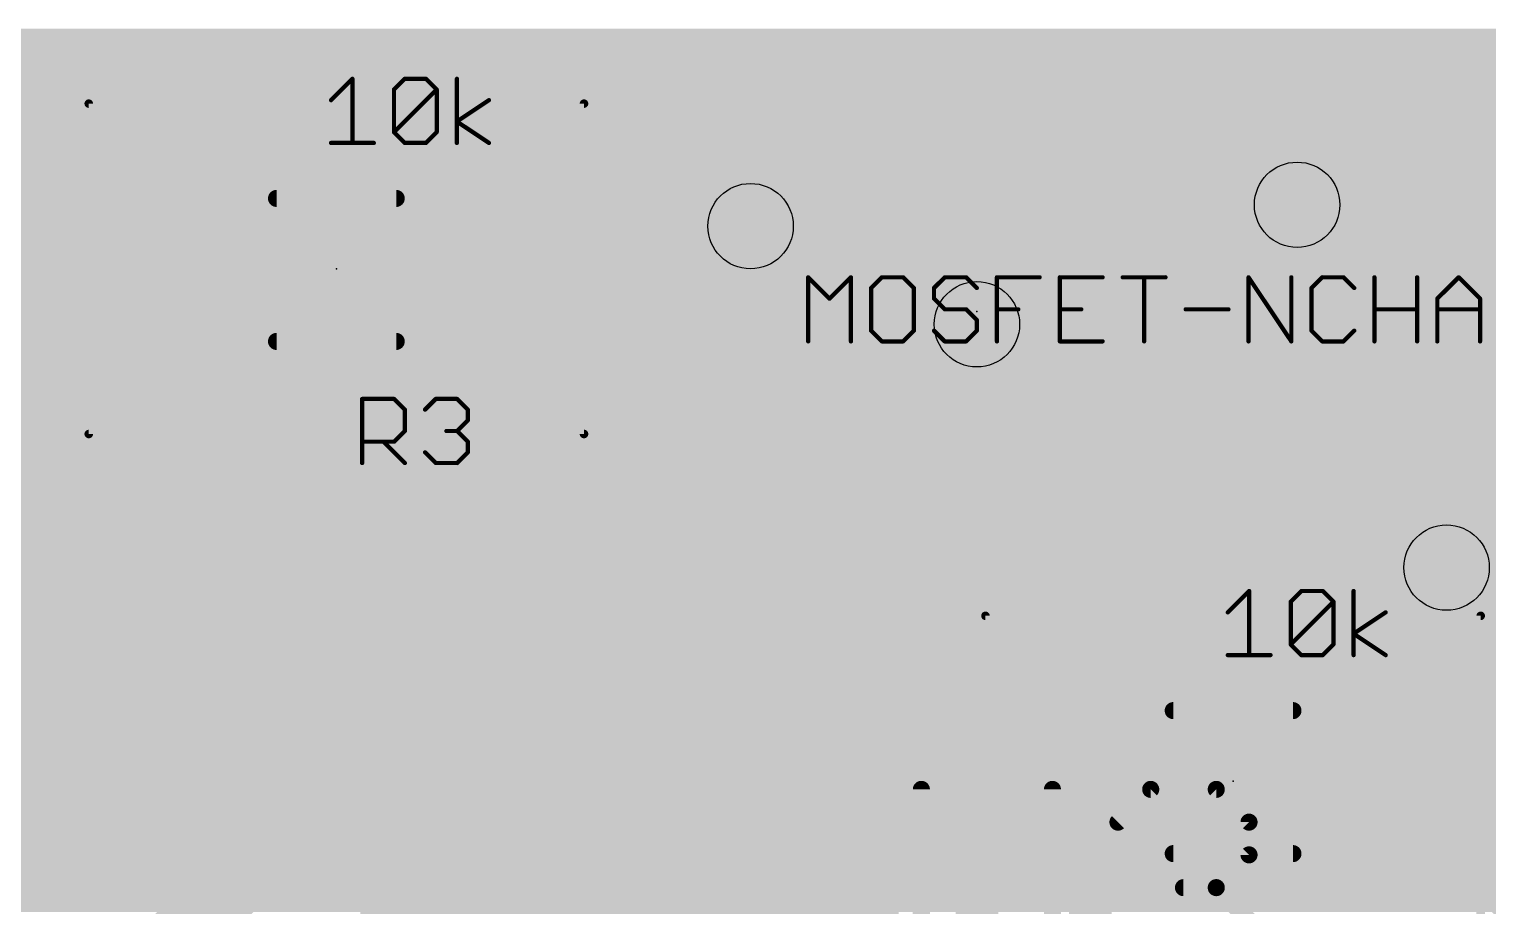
# Model space of a CAD drawing. Extents: x -29 to 78, y -15 to 28.
# Drawn here: x 8.33 to 17.01, y 17.04 to 22.25 of the extents above; entities that cross this region are included whole.
import ezdxf

# ---------------------------------------------------------------- set-up
doc = ezdxf.new("R2010")
doc.units = 0
for name, color, linetype in [('1', 12, 'CONTINUOUS'), ('16', 132, 'CONTINUOUS'), ('18', 110, 'CONTINUOUS'), ('201', 110, 'CONTINUOUS'), ('21', 41, 'CONTINUOUS'), ('23', 53, 'CONTINUOUS'), ('25', 253, 'CONTINUOUS'), ('27', 253, 'CONTINUOUS'), ('29', 253, 'CONTINUOUS'), ('31', 253, 'CONTINUOUS'), ('35', 253, 'CONTINUOUS'), ('39', 12, 'CONTINUOUS'), ('44', 253, 'CONTINUOUS'), ('51', 53, 'CONTINUOUS')]:
    doc.layers.add(name, color=color, linetype=linetype)

# ---------------------------------------------------------------- blocks, each defined once
blk = doc.blocks.new('RECT')
blk.add_solid([(-0.5, -0.5), (0.5, -0.5), (-0.5, 0.5), (0.5, 0.5)])
blk = doc.blocks.new('ROUNDV')
at = {"const_width": 0.5}
blk.add_lwpolyline([(0, -0.25, 1), (0, 0.25, 1), (0, -0.25)], format="xyb", dxfattribs=at)

msp = doc.modelspace()

# ---------------------------------------------------------------- linework, layer by layer
at = {"layer": '1'}
for points, const_width in [([(14.0208, 21.6232), (13.97, 21.674)], 0.254), ([(14.0208, 20.5486), (14.0208, 21.6232)], 0.254), ([(15.875, 21.209), (15.875, 20.529)], 0.254), ([(11.264, 21.082), (11.01, 20.828)], 0.254), ([(12.6238, 21.082), (11.264, 21.082)], 0.254), ([(9.31, 20.281), (9.31, 20.828)], 0.254), ([(13.97, 20.4978), (14.0208, 20.5486)], 0.254), ([(15.875, 20.529), (14.92, 19.574)], 0.254), ([(10.16, 19.431), (9.31, 20.281)], 0.254), ([(16.383, 20.066), (15.914, 19.597)], 0.254), ([(17.018, 20.066), (16.383, 20.066)], 0.254), ([(18.034, 19.05), (17.018, 20.066)], 0.254), ([(13.02, 19.574), (12.877, 19.431)], 0.254), ([(13.02, 19.404), (13.02, 19.574)], 0.254), ([(15.914, 19.597), (15.914, 19.05)], 0.254), ([(12.877, 19.431), (10.16, 19.431)], 0.254), ([(14.644, 17.78), (13.02, 19.404)], 0.254), ([(15.914, 19.05), (14.644, 17.78)], 0.254), ([(16.764, 19.05), (16.344, 18.63)], 0.254), ([(16.344, 18.63), (16.344, 17.78)], 0.254), ([(14.644, 17.78), (14.644, 16.0051)], 0.254), ([(8.763, 16.383), (9.9416, 17.5616)], 0.4064), ([(9.9416, 17.5616), (11.9037, 17.5616)], 0.4064)]:
    msp.add_lwpolyline(points, dxfattribs=dict(at, const_width=const_width))
for points, const_width in [([(14.0149, 21.7189, 1), (13.9251, 21.6291)], 0.127), ([(14.0843, 21.6232, 1), (13.9573, 21.6232)], 0.127), ([(13.9759, 21.5783, 1), (14.0657, 21.6681)], 0.127), ([(15.9385, 21.209, 1), (15.8115, 21.209)], 0.127), ([(11.264, 21.1455, 1), (11.264, 21.0185)], 0.127), ([(11.3089, 21.0371, 1), (11.2191, 21.1269)], 0.127), ([(12.6238, 21.0185, 1), (12.6238, 21.1455)], 0.127), ([(9.3735, 20.828, 1), (9.2465, 20.828)], 0.127), ([(10.9651, 20.8729, 1), (11.0549, 20.7831)], 0.127), ([(14.0657, 20.5037, 1), (13.9759, 20.5935)], 0.127), ([(15.9199, 20.4841, 1), (15.8301, 20.5739)], 0.127), ([(13.9251, 20.5427, 1), (14.0149, 20.4529)], 0.127), ([(13.9573, 20.5486, 1), (14.0843, 20.5486)], 0.127), ([(15.8115, 20.529, 1), (15.9385, 20.529)], 0.127), ([(9.3549, 20.3259, 1), (9.2651, 20.2361)], 0.127), ([(9.2465, 20.281, 1), (9.3735, 20.281)], 0.127), ([(16.383, 20.1295, 1), (16.383, 20.0025)], 0.127), ([(16.4279, 20.0211, 1), (16.3381, 20.1109)], 0.127), ([(17.0629, 20.1109, 1), (16.9731, 20.0211)], 0.127), ([(17.018, 20.0025, 1), (17.018, 20.1295)], 0.127), ([(13.0835, 19.574, 1), (12.9565, 19.574)], 0.127), ([(13.0649, 19.5291, 1), (12.9751, 19.6189)], 0.127), ([(15.9775, 19.597, 1), (15.8505, 19.597)], 0.127), ([(15.8691, 19.6419, 1), (15.9589, 19.5521)], 0.127), ([(14.8751, 19.6189, 1), (14.9649, 19.5291)], 0.127), ([(10.16, 19.4945, 1), (10.16, 19.3675)], 0.127), ([(10.1151, 19.3861, 1), (10.2049, 19.4759)], 0.127), ([(12.8321, 19.4759, 1), (12.9219, 19.3861)], 0.127), ([(12.877, 19.3675, 1), (12.877, 19.4945)], 0.127), ([(13.0649, 19.4489, 1), (12.9751, 19.3591)], 0.127), ([(12.9565, 19.404, 1), (13.0835, 19.404)], 0.127), ([(15.9589, 19.0051, 1), (15.8691, 19.0949)], 0.127), ([(16.8089, 19.0051, 1), (16.7191, 19.0949)], 0.127), ([(15.8505, 19.05, 1), (15.9775, 19.05)], 0.127), ([(16.4075, 18.63, 1), (16.2805, 18.63)], 0.127), ([(16.2991, 18.6749, 1), (16.3889, 18.5851)], 0.127), ([(14.7075, 17.78, 1), (14.5805, 17.78)], 0.127), ([(14.5991, 17.8249, 1), (14.6889, 17.7351)], 0.127), ([(14.5991, 17.7351, 1), (14.6889, 17.8249)], 0.127), ([(16.2805, 17.78, 1), (16.4075, 17.78)], 0.127), ([(9.9416, 17.6632, 1), (9.9416, 17.46)], 0.2032), ([(10.0134, 17.4898, 1), (9.8698, 17.6334)], 0.2032), ([(11.9037, 17.46, 1), (11.9037, 17.6632)], 0.2032)]:
    msp.add_lwpolyline(points, format="xyb", dxfattribs=dict(at, const_width=const_width))
at = {"layer": '16', "const_width": 0.254}
for points in [[(5.8928, 22.1234), (14.1478, 22.1234)], [(14.1478, 22.1234), (14.986, 21.2852)], [(8.128, 20.6756), (9.1186, 21.6662)], [(9.1186, 21.6662), (12.0396, 21.6662)], [(12.0396, 21.6662), (12.6238, 21.082)], [(14.986, 21.2852), (14.986, 20.7518)], [(20.447, 21.209), (15.875, 21.209)], [(15.875, 21.209), (16.764, 20.32)], [(14.986, 20.7518), (15.4178, 20.32)], [(13.97, 16.8148), (13.97, 20.4978)], [(15.4178, 20.32), (15.4178, 18.796)], [(16.764, 20.32), (16.764, 19.05)], [(8.8392, 17.272), (7.0104, 19.1008)], [(9.1694, 17.8816), (8.128, 18.923)], [(15.4178, 18.796), (21.7424, 12.4714)], [(11.6586, 17.8816), (9.1694, 17.8816)], [(12.4206, 17.1196), (11.6586, 17.8816)], [(11.4046, 17.272), (8.8392, 17.272)], [(11.811, 16.8656), (11.4046, 17.272)], [(12.4206, 15.8496), (12.4206, 17.1196)]]:
    msp.add_lwpolyline(points, dxfattribs=at)
at = {"layer": '16', "const_width": 0.127}
for points in [[(14.1927, 22.1683, 1), (14.1029, 22.0785)], [(14.1478, 22.0599, 1), (14.1478, 22.1869)], [(9.1186, 21.7297, 1), (9.1186, 21.6027)], [(9.1635, 21.6213, 1), (9.0737, 21.7111)], [(12.0845, 21.7111, 1), (11.9947, 21.6213)], [(12.0396, 21.6027, 1), (12.0396, 21.7297)], [(15.0495, 21.2852, 1), (14.9225, 21.2852)], [(14.9411, 21.2403, 1), (15.0309, 21.3301)], [(15.875, 21.2725, 1), (15.875, 21.1455)], [(15.9199, 21.2539, 1), (15.8301, 21.1641)], [(12.5789, 21.0371, 1), (12.6687, 21.1269)], [(15.0309, 20.7967, 1), (14.9411, 20.7069)], [(14.9225, 20.7518, 1), (15.0495, 20.7518)], [(14.0335, 20.4978, 1), (13.9065, 20.4978)], [(15.4813, 20.32, 1), (15.3543, 20.32)], [(15.3729, 20.2751, 1), (15.4627, 20.3649)], [(16.8275, 20.32, 1), (16.7005, 20.32)], [(16.7191, 20.2751, 1), (16.8089, 20.3649)], [(16.7005, 19.05, 1), (16.8275, 19.05)], [(15.4627, 18.8409, 1), (15.3729, 18.7511)], [(15.3543, 18.796, 1), (15.4813, 18.796)], [(9.1694, 17.9451, 1), (9.1694, 17.8181)], [(9.1245, 17.8367, 1), (9.2143, 17.9265)], [(11.7035, 17.9265, 1), (11.6137, 17.8367)], [(11.6586, 17.8181, 1), (11.6586, 17.9451)], [(8.8392, 17.3355, 1), (8.8392, 17.2085)], [(8.7943, 17.2271, 1), (8.8841, 17.3169)], [(11.4495, 17.3169, 1), (11.3597, 17.2271)], [(11.4046, 17.2085, 1), (11.4046, 17.3355)], [(12.4841, 17.1196, 1), (12.3571, 17.1196)], [(12.3757, 17.0747, 1), (12.4655, 17.1645)]]:
    msp.add_lwpolyline(points, format="xyb", dxfattribs=at)
at = {"layer": '21'}
for points, const_width in [([(13.17, 21.274), (12.57, 21.274)], 0.2032), ([(12.57, 21.274), (12.57, 20.474)], 0.2032), ([(14.77, 21.274), (15.37, 21.274)], 0.2032), ([(15.37, 21.274), (15.37, 20.474)], 0.2032), ([(10.9855, 18.6821), (11.2143, 18.9109)], 0.127), ([(11.2143, 18.9109), (11.2143, 18.2245)], 0.127), ([(12.1915, 18.9109), (11.7339, 18.9109)], 0.127), ([(11.7339, 18.9109), (11.7339, 18.5677)], 0.127), ([(12.4823, 18.9109), (12.4823, 18.4533)], 0.127), ([(12.9399, 18.4533), (12.9399, 18.9109)], 0.127), ([(11.7339, 18.5677), (11.9627, 18.6821)], 0.127), ([(11.9627, 18.6821), (12.0771, 18.6821)], 0.127), ([(12.0771, 18.6821), (12.1915, 18.5677)], 0.127), ([(12.1915, 18.5677), (12.1915, 18.3389)], 0.127), ([(12.4823, 18.4533), (12.7111, 18.2245)], 0.127), ([(12.7111, 18.2245), (12.9399, 18.4533)], 0.127), ([(11.8483, 18.2245), (11.7339, 18.3389)], 0.127), ([(12.1915, 18.3389), (12.0771, 18.2245)], 0.127), ([(10.9855, 18.2245), (11.4431, 18.2245)], 0.127), ([(12.0771, 18.2245), (11.8483, 18.2245)], 0.127)]:
    msp.add_lwpolyline(points, dxfattribs=dict(at, const_width=const_width))
for points, const_width in [([(12.57, 21.3248, 1), (12.57, 21.2232)], 0.1016), ([(12.6208, 21.274, 1), (12.5192, 21.274)], 0.1016), ([(13.17, 21.2232, 1), (13.17, 21.3248)], 0.1016), ([(14.77, 21.3248, 1), (14.77, 21.2232)], 0.1016), ([(15.4208, 21.274, 1), (15.3192, 21.274)], 0.1016), ([(15.37, 21.2232, 1), (15.37, 21.3248)], 0.1016), ([(12.5192, 20.474, 1), (12.6208, 20.474)], 0.1016), ([(15.3192, 20.474, 1), (15.4208, 20.474)], 0.1016), ([(11.246, 18.9109, 1), (11.1825, 18.9109)], 0.0635), ([(11.2367, 18.8884, 1), (11.1918, 18.9333)], 0.0635), ([(11.7657, 18.9109, 1), (11.7022, 18.9109)], 0.0635), ([(11.7339, 18.9426, 1), (11.7339, 18.8791)], 0.0635), ([(12.1915, 18.8791, 1), (12.1915, 18.9426)], 0.0635), ([(12.5141, 18.9109, 1), (12.4506, 18.9109)], 0.0635), ([(12.9717, 18.9109, 1), (12.9082, 18.9109)], 0.0635), ([(11.9627, 18.7138, 1), (11.9627, 18.6503)], 0.0635), ([(11.9769, 18.6537, 1), (11.9485, 18.7105)], 0.0635), ([(12.0996, 18.7045, 1), (12.0547, 18.6596)], 0.0635), ([(12.0771, 18.6503, 1), (12.0771, 18.7138)], 0.0635), ([(10.963, 18.7045, 1), (11.008, 18.6596)], 0.0635), ([(11.7197, 18.5961, 1), (11.7481, 18.5393)], 0.0635), ([(11.7022, 18.5677, 1), (11.7657, 18.5677)], 0.0635), ([(12.2233, 18.5677, 1), (12.1598, 18.5677)], 0.0635), ([(12.1691, 18.5452, 1), (12.214, 18.5901)], 0.0635), ([(12.5048, 18.4757, 1), (12.4599, 18.4308)], 0.0635), ([(12.4506, 18.4533, 1), (12.5141, 18.4533)], 0.0635), ([(12.9082, 18.4533, 1), (12.9717, 18.4533)], 0.0635), ([(12.9624, 18.4308, 1), (12.9175, 18.4757)], 0.0635), ([(11.7564, 18.3613, 1), (11.7115, 18.3164)], 0.0635), ([(12.214, 18.3164, 1), (12.1691, 18.3613)], 0.0635), ([(12.1598, 18.3389, 1), (12.2233, 18.3389)], 0.0635), ([(10.9855, 18.2563, 1), (10.9855, 18.1928)], 0.0635), ([(11.1825, 18.2245, 1), (11.246, 18.2245)], 0.0635), ([(11.4431, 18.1928, 1), (11.4431, 18.2563)], 0.0635), ([(11.8483, 18.2563, 1), (11.8483, 18.1928)], 0.0635), ([(11.8259, 18.202, 1), (11.8708, 18.247)], 0.0635), ([(12.0547, 18.247, 1), (12.0996, 18.202)], 0.0635), ([(12.0771, 18.1928, 1), (12.0771, 18.2563)], 0.0635), ([(12.6887, 18.247, 1), (12.7336, 18.202)], 0.0635), ([(12.6887, 18.202, 1), (12.7336, 18.247)], 0.0635)]:
    msp.add_lwpolyline(points, format="xyb", dxfattribs=dict(at, const_width=const_width))
at = {"layer": '23'}
for p in [(10.16, 20.828), (13.97, 20.574), (15.494, 17.78)]:
    msp.add_point(p, dxfattribs=at)
at = {"layer": '25'}
for points, const_width in [([(10.3133, 19.6723), (10.3133, 20.0536)], 0.0254), ([(10.3133, 20.0536), (10.5039, 20.0536)], 0.0254), ([(10.5039, 20.0536), (10.5675, 19.9901)], 0.0254), ([(10.6875, 19.9901), (10.751, 20.0536)], 0.0254), ([(10.751, 20.0536), (10.8782, 20.0536)], 0.0254), ([(10.8782, 20.0536), (10.9417, 19.9901)], 0.0254), ([(10.5675, 19.9901), (10.5675, 19.863)], 0.0254), ([(10.9417, 19.9901), (10.9417, 19.9265)], 0.0254), ([(10.5675, 19.863), (10.5039, 19.7994)], 0.0254), ([(10.8782, 19.863), (10.8146, 19.863)], 0.0254), ([(10.9417, 19.9265), (10.8782, 19.863)], 0.0254), ([(10.8782, 19.863), (10.9417, 19.7994)], 0.0254), ([(10.5039, 19.7994), (10.3133, 19.7994)], 0.0254), ([(10.4404, 19.7994), (10.5675, 19.6723)], 0.0254), ([(10.9417, 19.7994), (10.9417, 19.7359)], 0.0254), ([(10.751, 19.6723), (10.6875, 19.7359)], 0.0254), ([(10.9417, 19.7359), (10.8782, 19.6723)], 0.0254), ([(10.8782, 19.6723), (10.751, 19.6723)], 0.0254), ([(13.6398, 17.7302), (13.6398, 16.7557)], 0.1016), ([(14.4194, 16.7557), (14.4194, 17.7302)], 0.1016), ([(14.8092, 17.5353), (15.0041, 17.7302)], 0.1016), ([(15.0041, 17.7302), (15.3939, 17.7302)], 0.1016), ([(15.3939, 17.7302), (15.5888, 17.5353)], 0.1016), ([(15.5888, 17.5353), (15.5888, 17.3404)], 0.1016), ([(15.5888, 17.3404), (15.3939, 17.1455)], 0.1016), ([(15.3939, 17.1455), (15.199, 17.1455)], 0.1016), ([(15.3939, 17.1455), (15.5888, 16.9506)], 0.1016)]:
    msp.add_lwpolyline(points, dxfattribs=dict(at, const_width=const_width))
for points, const_width in [([(10.3196, 20.0536, 1), (10.3069, 20.0536)], 0.0127), ([(10.3133, 20.06, 1), (10.3133, 20.0473)], 0.0127), ([(10.5084, 20.0581, 1), (10.4995, 20.0491)], 0.0127), ([(10.5039, 20.0473, 1), (10.5039, 20.06)], 0.0127), ([(10.751, 20.06, 1), (10.751, 20.0473)], 0.0127), ([(10.7555, 20.0491, 1), (10.7466, 20.0581)], 0.0127), ([(10.8826, 20.0581, 1), (10.8737, 20.0491)], 0.0127), ([(10.8782, 20.0473, 1), (10.8782, 20.06)], 0.0127), ([(10.5739, 19.9901, 1), (10.5612, 19.9901)], 0.0127), ([(10.563, 19.9856, 1), (10.572, 19.9946)], 0.0127), ([(10.683, 19.9946, 1), (10.692, 19.9856)], 0.0127), ([(10.9481, 19.9901, 1), (10.9354, 19.9901)], 0.0127), ([(10.9372, 19.9856, 1), (10.9462, 19.9946)], 0.0127), ([(10.572, 19.8585, 1), (10.563, 19.8675)], 0.0127), ([(10.8146, 19.8693, 1), (10.8146, 19.8566)], 0.0127), ([(10.8826, 19.8675, 1), (10.8737, 19.8585)], 0.0127), ([(10.8737, 19.8675, 1), (10.8826, 19.8585)], 0.0127), ([(10.8782, 19.8566, 1), (10.8782, 19.8693)], 0.0127), ([(10.9354, 19.9265, 1), (10.9481, 19.9265)], 0.0127), ([(10.9462, 19.922, 1), (10.9372, 19.931)], 0.0127), ([(10.3133, 19.8058, 1), (10.3133, 19.7931)], 0.0127), ([(10.4449, 19.8039, 1), (10.4359, 19.7949)], 0.0127), ([(10.4995, 19.8039, 1), (10.5084, 19.7949)], 0.0127), ([(10.5039, 19.7931, 1), (10.5039, 19.8058)], 0.0127), ([(10.5612, 19.863, 1), (10.5739, 19.863)], 0.0127), ([(10.9481, 19.7994, 1), (10.9354, 19.7994)], 0.0127), ([(10.9372, 19.7949, 1), (10.9462, 19.8039)], 0.0127), ([(10.692, 19.7403, 1), (10.683, 19.7314)], 0.0127), ([(10.9354, 19.7359, 1), (10.9481, 19.7359)], 0.0127), ([(10.9462, 19.7314, 1), (10.9372, 19.7403)], 0.0127), ([(10.3069, 19.6723, 1), (10.3196, 19.6723)], 0.0127), ([(10.563, 19.6678, 1), (10.572, 19.6768)], 0.0127), ([(10.751, 19.6787, 1), (10.751, 19.6659)], 0.0127), ([(10.7466, 19.6678, 1), (10.7555, 19.6768)], 0.0127), ([(10.8737, 19.6768, 1), (10.8826, 19.6678)], 0.0127), ([(10.8782, 19.6659, 1), (10.8782, 19.6787)], 0.0127), ([(13.6652, 17.7302, 1), (13.6144, 17.7302)], 0.0508), ([(14.4448, 17.7302, 1), (14.394, 17.7302)], 0.0508), ([(15.0041, 17.7556, 1), (15.0041, 17.7048)], 0.0508), ([(15.0221, 17.7122, 1), (14.9861, 17.7482)], 0.0508), ([(15.4119, 17.7482, 1), (15.3759, 17.7122)], 0.0508), ([(15.3939, 17.7048, 1), (15.3939, 17.7556)], 0.0508), ([(14.7912, 17.5533, 1), (14.8272, 17.5173)], 0.0508), ([(15.6142, 17.5353, 1), (15.5634, 17.5353)], 0.0508), ([(15.5708, 17.5173, 1), (15.6068, 17.5533)], 0.0508), ([(15.5634, 17.3404, 1), (15.6142, 17.3404)], 0.0508), ([(15.6068, 17.3224, 1), (15.5708, 17.3584)], 0.0508), ([(15.199, 17.1709, 1), (15.199, 17.1201)], 0.0508), ([(15.4119, 17.1635, 1), (15.3759, 17.1275)], 0.0508), ([(15.3759, 17.1635, 1), (15.4119, 17.1275)], 0.0508), ([(15.3939, 17.1201, 1), (15.3939, 17.1709)], 0.0508)]:
    msp.add_lwpolyline(points, format="xyb", dxfattribs=dict(at, const_width=const_width))
at = {"layer": '27', "const_width": 0.0254}
for points in [[(10.1284, 21.8315), (10.2556, 21.9586)], [(10.2556, 21.9586), (10.2556, 21.5773)], [(10.5027, 21.8951), (10.5662, 21.9586)], [(10.5662, 21.9586), (10.6933, 21.9586)], [(10.6933, 21.9586), (10.7569, 21.8951)], [(10.8769, 21.5773), (10.8769, 21.9586)], [(10.5027, 21.6409), (10.5027, 21.8951)], [(10.5027, 21.6409), (10.7569, 21.8951)], [(10.7569, 21.8951), (10.7569, 21.6409)], [(10.8769, 21.7044), (11.0675, 21.8315)], [(11.0675, 21.5773), (10.8769, 21.7044)], [(10.5662, 21.5773), (10.5027, 21.6409)], [(10.7569, 21.6409), (10.6933, 21.5773)], [(10.1284, 21.5773), (10.3827, 21.5773)], [(10.6933, 21.5773), (10.5662, 21.5773)], [(12.9667, 20.3962), (12.9667, 20.7775)], [(12.9667, 20.7775), (13.0938, 20.6504)], [(13.0938, 20.6504), (13.2209, 20.7775)], [(13.2209, 20.7775), (13.2209, 20.3962)], [(13.4045, 20.7775), (13.3409, 20.714)], [(13.5316, 20.7775), (13.4045, 20.7775)], [(13.5951, 20.714), (13.5316, 20.7775)], [(13.7787, 20.7775), (13.7151, 20.714)], [(13.9058, 20.7775), (13.7787, 20.7775)], [(13.9693, 20.714), (13.9058, 20.7775)], [(14.0893, 20.3962), (14.0893, 20.7775)], [(14.0893, 20.7775), (14.3435, 20.7775)], [(14.7177, 20.7775), (14.4635, 20.7775)], [(14.4635, 20.7775), (14.4635, 20.3962)], [(14.8377, 20.7775), (15.0919, 20.7775)], [(14.9648, 20.3962), (14.9648, 20.7775)], [(15.5861, 20.3962), (15.5861, 20.7775)], [(15.5861, 20.7775), (15.8404, 20.3962)], [(15.8404, 20.3962), (15.8404, 20.7775)], [(16.0239, 20.7775), (15.9604, 20.714)], [(16.151, 20.7775), (16.0239, 20.7775)], [(16.2146, 20.714), (16.151, 20.7775)], [(16.3346, 20.3962), (16.3346, 20.7775)], [(16.5888, 20.7775), (16.5888, 20.3962)], [(16.7088, 20.6504), (16.8359, 20.7775)], [(16.8359, 20.7775), (16.963, 20.6504)], [(13.3409, 20.714), (13.3409, 20.4598)], [(13.5951, 20.4598), (13.5951, 20.714)], [(13.7151, 20.714), (13.7151, 20.6504)], [(13.7151, 20.6504), (13.7787, 20.5869)], [(15.9604, 20.714), (15.9604, 20.4598)], [(16.7088, 20.3962), (16.7088, 20.6504)], [(16.963, 20.6504), (16.963, 20.3962)], [(13.7787, 20.5869), (13.9058, 20.5869)], [(13.9058, 20.5869), (13.9693, 20.5233)], [(14.0893, 20.5869), (14.2164, 20.5869)], [(14.4635, 20.5869), (14.5906, 20.5869)], [(15.2119, 20.5869), (15.4662, 20.5869)], [(16.3346, 20.5869), (16.5888, 20.5869)], [(16.7088, 20.5869), (16.963, 20.5869)], [(13.9693, 20.5233), (13.9693, 20.4598)], [(13.3409, 20.4598), (13.4045, 20.3962)], [(13.4045, 20.3962), (13.5316, 20.3962)], [(13.5316, 20.3962), (13.5951, 20.4598)], [(13.7787, 20.3962), (13.7151, 20.4598)], [(13.9058, 20.3962), (13.7787, 20.3962)], [(13.9693, 20.4598), (13.9058, 20.3962)], [(14.4635, 20.3962), (14.7177, 20.3962)], [(15.9604, 20.4598), (16.0239, 20.3962)], [(16.0239, 20.3962), (16.151, 20.3962)], [(16.151, 20.3962), (16.2146, 20.4598)], [(15.4624, 18.7835), (15.5896, 18.9106)], [(15.5896, 18.9106), (15.5896, 18.5293)], [(15.8367, 18.8471), (15.9002, 18.9106)], [(15.9002, 18.9106), (16.0273, 18.9106)], [(16.0273, 18.9106), (16.0909, 18.8471)], [(16.2109, 18.5293), (16.2109, 18.9106)], [(15.8367, 18.5929), (15.8367, 18.8471)], [(15.8367, 18.5929), (16.0909, 18.8471)], [(16.0909, 18.8471), (16.0909, 18.5929)], [(16.2109, 18.6564), (16.4015, 18.7835)], [(16.4015, 18.5293), (16.2109, 18.6564)], [(15.9002, 18.5293), (15.8367, 18.5929)], [(16.0909, 18.5929), (16.0273, 18.5293)], [(15.4624, 18.5293), (15.7167, 18.5293)], [(16.0273, 18.5293), (15.9002, 18.5293)]]:
    msp.add_lwpolyline(points, dxfattribs=at)
at = {"layer": '27', "const_width": 0.0127}
for points in [[(10.2619, 21.9586, 1), (10.2492, 21.9586)], [(10.26, 21.9541, 1), (10.2511, 21.9631)], [(10.5662, 21.965, 1), (10.5662, 21.9523)], [(10.5707, 21.9541, 1), (10.5617, 21.9631)], [(10.6978, 21.9631, 1), (10.6888, 21.9541)], [(10.6933, 21.9523, 1), (10.6933, 21.965)], [(10.8832, 21.9586, 1), (10.8705, 21.9586)], [(10.509, 21.8951, 1), (10.4963, 21.8951)], [(10.4982, 21.8996, 1), (10.5071, 21.8906)], [(10.7632, 21.8951, 1), (10.7505, 21.8951)], [(10.7614, 21.8906, 1), (10.7524, 21.8996)], [(10.7524, 21.8906, 1), (10.7614, 21.8996)], [(10.124, 21.836, 1), (10.1329, 21.827)], [(11.071, 21.8262, 1), (11.064, 21.8368)], [(10.8804, 21.7097, 1), (10.8733, 21.6991)], [(10.8733, 21.7097, 1), (10.8804, 21.6991)], [(10.4963, 21.6409, 1), (10.509, 21.6409)], [(10.5071, 21.6453, 1), (10.4982, 21.6364)], [(10.4982, 21.6453, 1), (10.5071, 21.6364)], [(10.7505, 21.6409, 1), (10.7632, 21.6409)], [(10.7614, 21.6364, 1), (10.7524, 21.6453)], [(10.1284, 21.5837, 1), (10.1284, 21.5709)], [(10.2492, 21.5773, 1), (10.2619, 21.5773)], [(10.3827, 21.5709, 1), (10.3827, 21.5837)], [(10.5662, 21.5837, 1), (10.5662, 21.5709)], [(10.5617, 21.5728, 1), (10.5707, 21.5818)], [(10.6888, 21.5818, 1), (10.6978, 21.5728)], [(10.6933, 21.5709, 1), (10.6933, 21.5837)], [(10.8705, 21.5773, 1), (10.8832, 21.5773)], [(11.064, 21.572, 1), (11.071, 21.5826)], [(12.9712, 20.782, 1), (12.9622, 20.773)], [(12.9731, 20.7775, 1), (12.9604, 20.7775)], [(13.2273, 20.7775, 1), (13.2146, 20.7775)], [(13.2254, 20.773, 1), (13.2164, 20.782)], [(13.4045, 20.7839, 1), (13.4045, 20.7712)], [(13.4089, 20.773, 1), (13.4, 20.782)], [(13.5361, 20.782, 1), (13.5271, 20.773)], [(13.5316, 20.7712, 1), (13.5316, 20.7839)], [(13.7787, 20.7839, 1), (13.7787, 20.7712)], [(13.7832, 20.773, 1), (13.7742, 20.782)], [(13.9103, 20.782, 1), (13.9013, 20.773)], [(13.9058, 20.7712, 1), (13.9058, 20.7839)], [(14.0957, 20.7775, 1), (14.083, 20.7775)], [(14.0893, 20.7839, 1), (14.0893, 20.7712)], [(14.3435, 20.7712, 1), (14.3435, 20.7839)], [(14.4635, 20.7839, 1), (14.4635, 20.7712)], [(14.4699, 20.7775, 1), (14.4572, 20.7775)], [(14.7177, 20.7712, 1), (14.7177, 20.7839)], [(14.8377, 20.7839, 1), (14.8377, 20.7712)], [(14.9712, 20.7775, 1), (14.9585, 20.7775)], [(15.0919, 20.7712, 1), (15.0919, 20.7839)], [(15.5925, 20.7775, 1), (15.5798, 20.7775)], [(15.5914, 20.781, 1), (15.5809, 20.774)], [(15.8467, 20.7775, 1), (15.834, 20.7775)], [(16.0239, 20.7839, 1), (16.0239, 20.7712)], [(16.0284, 20.773, 1), (16.0194, 20.782)], [(16.1555, 20.782, 1), (16.1465, 20.773)], [(16.151, 20.7712, 1), (16.151, 20.7839)], [(16.3409, 20.7775, 1), (16.3282, 20.7775)], [(16.5951, 20.7775, 1), (16.5824, 20.7775)], [(16.8404, 20.782, 1), (16.8314, 20.773)], [(16.8404, 20.773, 1), (16.8314, 20.782)], [(13.0893, 20.6549, 1), (13.0983, 20.6459)], [(13.0893, 20.6459, 1), (13.0983, 20.6549)], [(13.3473, 20.714, 1), (13.3346, 20.714)], [(13.3364, 20.7185, 1), (13.3454, 20.7095)], [(13.6015, 20.714, 1), (13.5888, 20.714)], [(13.5906, 20.7095, 1), (13.5996, 20.7185)], [(13.7106, 20.7185, 1), (13.7196, 20.7095)], [(13.7196, 20.6549, 1), (13.7106, 20.6459)], [(13.7215, 20.714, 1), (13.7088, 20.714)], [(13.7088, 20.6504, 1), (13.7215, 20.6504)], [(13.9648, 20.7095, 1), (13.9738, 20.7185)], [(15.9667, 20.714, 1), (15.954, 20.714)], [(15.9559, 20.7185, 1), (15.9648, 20.7095)], [(16.2101, 20.7095, 1), (16.2191, 20.7185)], [(16.7151, 20.6504, 1), (16.7024, 20.6504)], [(16.7043, 20.6549, 1), (16.7133, 20.6459)], [(16.9693, 20.6504, 1), (16.9566, 20.6504)], [(16.9585, 20.6459, 1), (16.9675, 20.6549)], [(13.7787, 20.5932, 1), (13.7787, 20.5805)], [(13.7742, 20.5824, 1), (13.7832, 20.5914)], [(13.9103, 20.5914, 1), (13.9013, 20.5824)], [(13.9058, 20.5805, 1), (13.9058, 20.5932)], [(14.0893, 20.5932, 1), (14.0893, 20.5805)], [(14.2164, 20.5805, 1), (14.2164, 20.5932)], [(14.4635, 20.5932, 1), (14.4635, 20.5805)], [(14.5906, 20.5805, 1), (14.5906, 20.5932)], [(15.2119, 20.5932, 1), (15.2119, 20.5805)], [(15.4662, 20.5805, 1), (15.4662, 20.5932)], [(16.3346, 20.5932, 1), (16.3346, 20.5805)], [(16.5888, 20.5805, 1), (16.5888, 20.5932)], [(16.7088, 20.5932, 1), (16.7088, 20.5805)], [(16.963, 20.5805, 1), (16.963, 20.5932)], [(13.9757, 20.5233, 1), (13.963, 20.5233)], [(13.9648, 20.5188, 1), (13.9738, 20.5278)], [(12.9604, 20.3962, 1), (12.9731, 20.3962)], [(13.2146, 20.3962, 1), (13.2273, 20.3962)], [(13.3454, 20.4642, 1), (13.3364, 20.4553)], [(13.3346, 20.4598, 1), (13.3473, 20.4598)], [(13.4045, 20.4026, 1), (13.4045, 20.3898)], [(13.4, 20.3917, 1), (13.4089, 20.4007)], [(13.5271, 20.4007, 1), (13.5361, 20.3917)], [(13.5316, 20.3898, 1), (13.5316, 20.4026)], [(13.5888, 20.4598, 1), (13.6015, 20.4598)], [(13.5996, 20.4553, 1), (13.5906, 20.4642)], [(13.7196, 20.4642, 1), (13.7106, 20.4553)], [(13.7787, 20.4026, 1), (13.7787, 20.3898)], [(13.7742, 20.3917, 1), (13.7832, 20.4007)], [(13.9013, 20.4007, 1), (13.9103, 20.3917)], [(13.9058, 20.3898, 1), (13.9058, 20.4026)], [(13.963, 20.4598, 1), (13.9757, 20.4598)], [(13.9738, 20.4553, 1), (13.9648, 20.4642)], [(14.083, 20.3962, 1), (14.0957, 20.3962)], [(14.4635, 20.4026, 1), (14.4635, 20.3898)], [(14.4572, 20.3962, 1), (14.4699, 20.3962)], [(14.7177, 20.3898, 1), (14.7177, 20.4026)], [(14.9585, 20.3962, 1), (14.9712, 20.3962)], [(15.5798, 20.3962, 1), (15.5925, 20.3962)], [(15.834, 20.3962, 1), (15.8467, 20.3962)], [(15.8351, 20.3927, 1), (15.8456, 20.3997)], [(15.9648, 20.4642, 1), (15.9559, 20.4553)], [(15.954, 20.4598, 1), (15.9667, 20.4598)], [(16.0239, 20.4026, 1), (16.0239, 20.3898)], [(16.0194, 20.3917, 1), (16.0284, 20.4007)], [(16.1465, 20.4007, 1), (16.1555, 20.3917)], [(16.151, 20.3898, 1), (16.151, 20.4026)], [(16.2191, 20.4553, 1), (16.2101, 20.4642)], [(16.3282, 20.3962, 1), (16.3409, 20.3962)], [(16.5824, 20.3962, 1), (16.5951, 20.3962)], [(16.7024, 20.3962, 1), (16.7151, 20.3962)], [(16.9566, 20.3962, 1), (16.9693, 20.3962)], [(15.5959, 18.9106, 1), (15.5832, 18.9106)], [(15.594, 18.9061, 1), (15.5851, 18.9151)], [(15.9002, 18.917, 1), (15.9002, 18.9043)], [(15.9047, 18.9061, 1), (15.8957, 18.9151)], [(16.0318, 18.9151, 1), (16.0228, 18.9061)], [(16.0273, 18.9043, 1), (16.0273, 18.917)], [(16.2172, 18.9106, 1), (16.2045, 18.9106)], [(15.843, 18.8471, 1), (15.8303, 18.8471)], [(15.8322, 18.8516, 1), (15.8411, 18.8426)], [(16.0972, 18.8471, 1), (16.0845, 18.8471)], [(16.0954, 18.8426, 1), (16.0864, 18.8516)], [(16.0864, 18.8426, 1), (16.0954, 18.8516)], [(15.458, 18.788, 1), (15.4669, 18.779)], [(16.405, 18.7782, 1), (16.398, 18.7888)], [(16.2144, 18.6617, 1), (16.2073, 18.6511)], [(16.2073, 18.6617, 1), (16.2144, 18.6511)], [(15.8303, 18.5929, 1), (15.843, 18.5929)], [(15.8411, 18.5973, 1), (15.8322, 18.5884)], [(15.8322, 18.5973, 1), (15.8411, 18.5884)], [(16.0845, 18.5929, 1), (16.0972, 18.5929)], [(16.0954, 18.5884, 1), (16.0864, 18.5973)], [(15.4624, 18.5357, 1), (15.4624, 18.5229)], [(15.5832, 18.5293, 1), (15.5959, 18.5293)], [(15.7167, 18.5229, 1), (15.7167, 18.5357)], [(15.9002, 18.5357, 1), (15.9002, 18.5229)], [(15.8957, 18.5248, 1), (15.9047, 18.5338)], [(16.0228, 18.5338, 1), (16.0318, 18.5248)], [(16.0273, 18.5229, 1), (16.0273, 18.5357)], [(16.2045, 18.5293, 1), (16.2172, 18.5293)], [(16.398, 18.524, 1), (16.405, 18.5346)]]:
    msp.add_lwpolyline(points, format="xyb", dxfattribs=at)
at = {"layer": '39', "const_width": 0.0508}
for points in [[(8.687, 19.845), (8.687, 21.811)], [(8.687, 21.811), (11.633, 21.811)], [(11.633, 21.811), (11.633, 19.845)], [(11.633, 19.845), (8.687, 19.845)], [(14.021, 16.797), (14.021, 18.763)], [(14.021, 18.763), (16.967, 18.763)], [(16.967, 18.763), (16.967, 16.797)]]:
    msp.add_lwpolyline(points, dxfattribs=at)
at = {"layer": '39', "const_width": 0.0254}
for points in [[(8.6997, 21.811, 1), (8.6743, 21.811)], [(8.687, 21.8237, 1), (8.687, 21.7983)], [(11.6457, 21.811, 1), (11.6203, 21.811)], [(11.633, 21.7983, 1), (11.633, 21.8237)], [(8.687, 19.8577, 1), (8.687, 19.8323)], [(11.633, 19.8323, 1), (11.633, 19.8577)], [(8.6743, 19.845, 1), (8.6997, 19.845)], [(11.6203, 19.845, 1), (11.6457, 19.845)], [(14.0337, 18.763, 1), (14.0083, 18.763)], [(14.021, 18.7757, 1), (14.021, 18.7503)], [(16.9797, 18.763, 1), (16.9543, 18.763)], [(16.967, 18.7503, 1), (16.967, 18.7757)]]:
    msp.add_lwpolyline(points, format="xyb", dxfattribs=at)
at = {"layer": '44'}
for centre in [(15.875, 21.209), (12.6238, 21.082), (13.97, 20.4978), (16.764, 19.05)]:
    msp.add_circle(centre, 0.254, dxfattribs=at)
at = {"layer": '51'}
for points, const_width in [([(10.516, 21.247), (9.804, 21.247)], 0.1016), ([(12.5476, 19.9136), (12.5476, 21.2344)], 0.1524), ([(12.5476, 21.2344), (15.3924, 21.2344)], 0.1524), ([(15.3924, 21.2344), (15.3924, 19.9136)], 0.1524), ([(10.516, 20.396), (9.804, 20.396)], 0.1016), ([(15.3924, 19.9136), (12.5476, 19.9136)], 0.1524), ([(15.85, 18.199), (15.138, 18.199)], 0.1016), ([(15.85, 17.348), (15.138, 17.348)], 0.1016)]:
    msp.add_lwpolyline(points, dxfattribs=dict(at, const_width=const_width))
for points, const_width in [([(9.804, 21.2724, 1), (9.804, 21.2216)], 0.0508), ([(10.516, 21.2216, 1), (10.516, 21.2724)], 0.0508), ([(12.5857, 21.2344, 1), (12.5095, 21.2344)], 0.0762), ([(12.5476, 21.2725, 1), (12.5476, 21.1963)], 0.0762), ([(15.4305, 21.2344, 1), (15.3543, 21.2344)], 0.0762), ([(15.3924, 21.1963, 1), (15.3924, 21.2725)], 0.0762), ([(9.804, 20.4214, 1), (9.804, 20.3706)], 0.0508), ([(10.516, 20.3706, 1), (10.516, 20.4214)], 0.0508), ([(12.5476, 19.9517, 1), (12.5476, 19.8755)], 0.0762), ([(15.3924, 19.8755, 1), (15.3924, 19.9517)], 0.0762), ([(12.5095, 19.9136, 1), (12.5857, 19.9136)], 0.0762), ([(15.3543, 19.9136, 1), (15.4305, 19.9136)], 0.0762), ([(15.138, 18.2244, 1), (15.138, 18.1736)], 0.0508), ([(15.85, 18.1736, 1), (15.85, 18.2244)], 0.0508), ([(15.138, 17.3734, 1), (15.138, 17.3226)], 0.0508), ([(15.85, 17.3226, 1), (15.85, 17.3734)], 0.0508)]:
    msp.add_lwpolyline(points, format="xyb", dxfattribs=dict(at, const_width=const_width))

# ---------------------------------------------------------------- block references
at = {"layer": '1', "xscale": 0.8, "yscale": 0.9}
for p in [(13.97, 21.674), (13.02, 19.574), (14.92, 19.574)]:
    msp.add_blockref('RECT', p, dxfattribs=at)
at = {"layer": '1', "xscale": 1.1, "rotation": 180}
for p in [(9.31, 20.828), (11.01, 20.828), (14.644, 17.78), (16.344, 17.78)]:
    msp.add_blockref('RECT', p, dxfattribs=at)
at = {"layer": '1', "xscale": 3}
msp.add_blockref('RECT', (11.9037, 17.5616), dxfattribs=at)
at = {"layer": '18', "xscale": 1.016, "yscale": 1.016}
for p in [(15.875, 21.209), (15.875, 21.209), (12.6238, 21.082), (12.6238, 21.082), (13.97, 20.4978), (13.97, 20.4978), (16.764, 19.05), (16.764, 19.05)]:
    msp.add_blockref('ROUNDV', p, dxfattribs=at)
at = {"layer": '201', "xscale": 36.1036}
for p, yscale in [((17.9933, 22.1996), 0.1168), ((17.9933, 22.0828), 0.1168), ((17.9933, 21.9659), 0.1169), ((17.9933, 21.8491), 0.1168), ((17.9933, 21.7323), 0.1169), ((17.9933, 21.6154), 0.1168), ((17.9933, 21.4986), 0.1168), ((17.9933, 21.3818), 0.1169), ((17.9933, 21.2649), 0.1168), ((17.9933, 21.1481), 0.1169), ((17.9933, 21.0312), 0.1168), ((17.9933, 20.9144), 0.1168), ((17.9933, 20.7976), 0.1169), ((17.9933, 20.6807), 0.1168), ((17.9933, 20.5639), 0.1169), ((17.9933, 20.447), 0.1168), ((17.9933, 20.3302), 0.1168), ((17.9933, 20.2134), 0.1169), ((17.9933, 20.0965), 0.1168), ((17.9933, 19.9796), 0.1169), ((17.9933, 19.8628), 0.1168), ((17.9933, 19.746), 0.1168), ((17.9933, 19.6291), 0.1169), ((17.9933, 19.5123), 0.1168), ((17.9933, 19.3955), 0.1169), ((17.9933, 19.2786), 0.1168), ((17.9933, 19.1618), 0.1168), ((17.9933, 19.045), 0.1169), ((17.9933, 18.9281), 0.1168), ((17.9933, 18.8113), 0.1169), ((17.9933, 18.6944), 0.1168), ((17.9933, 18.5776), 0.1168), ((17.9933, 18.4608), 0.1169), ((17.9933, 18.3439), 0.1168), ((17.9933, 18.2271), 0.1169), ((17.9933, 18.1102), 0.1168), ((17.9933, 17.9934), 0.1168), ((17.9933, 17.8766), 0.1169), ((17.9933, 17.7597), 0.1168), ((17.9933, 17.6428), 0.1169), ((17.9933, 17.526), 0.1168), ((17.9933, 17.4092), 0.1168), ((17.9933, 17.2924), 0.1169), ((17.9933, 17.1755), 0.1168), ((17.9933, 17.0587), 0.1169)]:
    msp.add_blockref('RECT', p, dxfattribs=dict(at, yscale=yscale))
at = {"layer": '21', "xscale": 0.4572, "yscale": 0.762, "rotation": 180}
for p in [(10.16, 20.828), (15.494, 17.78)]:
    msp.add_blockref('RECT', p, dxfattribs=at)
at = {"layer": '29'}
for p, xscale, yscale in [((13.97, 21.674), 1.0032, 1.1032), ((13.02, 19.574), 1.0032, 1.1032), ((14.92, 19.574), 1.0032, 1.1032), ((11.9037, 17.5616), 3.2032, 1.2032)]:
    msp.add_blockref('RECT', p, dxfattribs=dict(at, xscale=xscale, yscale=yscale))
at = {"layer": '29', "xscale": 1.3032, "yscale": 1.2032, "rotation": 180}
for p in [(9.31, 20.828), (11.01, 20.828), (14.644, 17.78), (16.344, 17.78)]:
    msp.add_blockref('RECT', p, dxfattribs=at)
at = {"layer": '31', "xscale": 0.8, "yscale": 0.9}
for p in [(13.97, 21.674), (13.02, 19.574), (14.92, 19.574)]:
    msp.add_blockref('RECT', p, dxfattribs=at)
at = {"layer": '31', "xscale": 1.1, "rotation": 180}
for p in [(9.31, 20.828), (11.01, 20.828), (14.644, 17.78), (16.344, 17.78)]:
    msp.add_blockref('RECT', p, dxfattribs=at)
at = {"layer": '31', "xscale": 3}
msp.add_blockref('RECT', (11.9037, 17.5616), dxfattribs=at)
at = {"layer": '35', "xscale": 0.3998, "yscale": 0.6, "rotation": 180}
for p in [(10.16, 20.828), (15.494, 17.78)]:
    msp.add_blockref('RECT', p, dxfattribs=at)
at = {"layer": '51', "xscale": 0.5001, "yscale": 0.95, "rotation": 180}
for p in [(9.5798, 20.8229), (10.7482, 20.8229), (14.9138, 17.7749), (16.0822, 17.7749)]:
    msp.add_blockref('RECT', p, dxfattribs=at)

doc.saveas('drawing.dxf')
